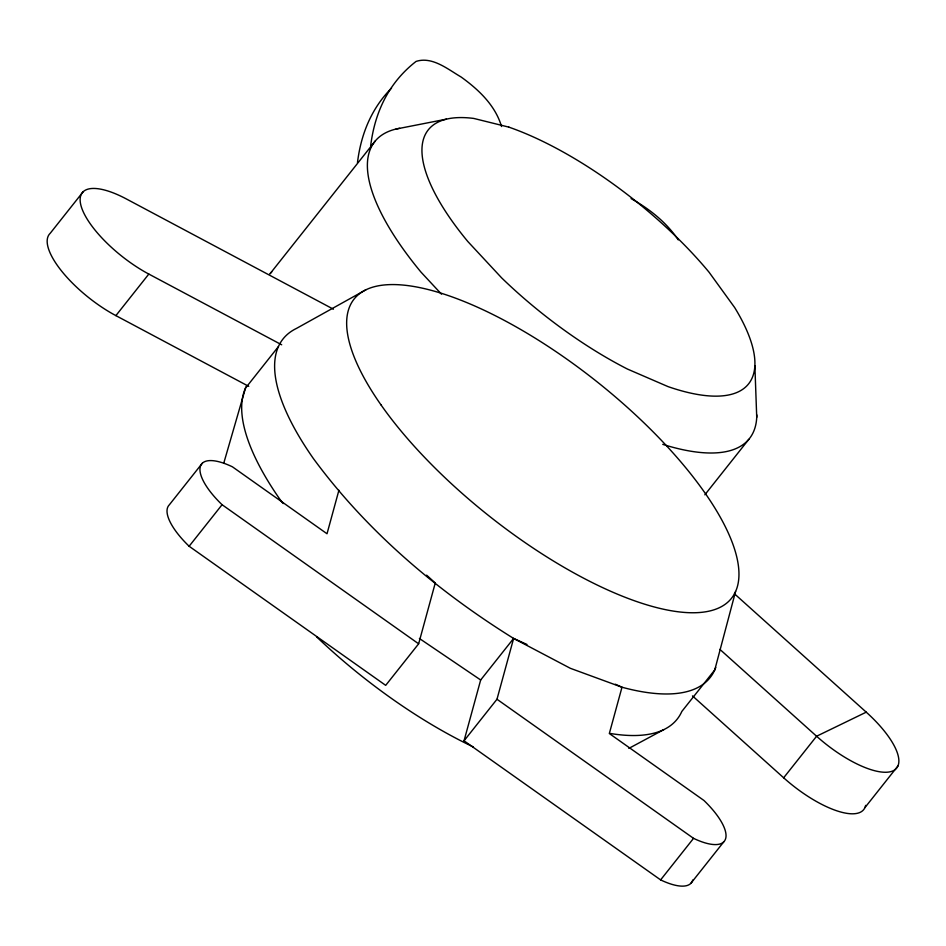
<?xml version="1.0" encoding="UTF-8"?>
<svg xmlns="http://www.w3.org/2000/svg" width="946" height="946" viewBox="0 0 946 946"><rect width="100%" height="100%" fill="white"/><g stroke="black" fill="none" stroke-linecap="round" stroke-linejoin="round"><path stroke-width="1.42" d="M735.574 591.498L714.774 669.91L681.83 711.451A272.519 97.438 38.4 0 1 610.43 733.493M338.916 490.253L327.02 533.757L232.432 466.827A55.826 19.961 38.4 0 0 200.304 466.697A55.826 19.961 38.4 0 0 222.074 504.715L418.64 643.812L385.696 685.353L189.129 546.256A55.826 19.961 38.4 0 1 169.287 504.88L202.219 463.327M418.64 643.812L435.266 582.996L426.611 575.156M692.732 880.017A55.826 19.961 38.4 0 1 660.615 879.898L464.037 740.801L480.674 679.985L513.619 638.444L526.993 644.463M464.037 740.801L496.981 699.248L513.619 638.444C437.064 590.801 367.107 531.475 313.445 458.633A272.519 97.438 38.4 0 1 296.417 328.451L365.913 289.795M223.717 463.339L245.475 388.167L278.408 346.614M83.153 191.742L50.209 233.295A70.536 25.223 38.4 0 0 115.885 315.621L248.739 386.346M115.885 315.621L148.818 274.068L281.683 344.793M375.361 140.895L269.953 273.855A239.042 85.471 38.4 0 1 271.727 271.928M189.129 546.256L222.074 504.715M704.829 494.817L748.83 439.322M660.615 879.898L693.548 838.345A55.826 19.961 38.4 0 0 725.677 838.475A55.826 19.961 38.4 0 0 703.919 800.458L609.33 733.528L621.995 687.234A272.519 97.438 38.4 0 0 715.755 667.474M690.817 883.398L723.761 841.845M692.484 695.889L783.655 777.789L816.599 736.236L866.24 712.161A70.536 25.223 38.4 0 1 893.225 770.742A70.536 25.223 38.4 0 1 816.599 736.236L719.93 649.405M864.951 807.588L897.884 766.035M628.842 748.404L663.832 729.614M395.984 129.058L446.417 119.161M615.302 684.218L621.995 687.234L570.32 668.29L513.619 638.444M333.418 309.188L126.315 198.932A70.536 25.223 38.4 0 0 81.238 206.512A70.536 25.223 38.4 0 0 148.818 274.068M631.088 198.601C649.37 208.841 666.516 222.381 678.258 239.906M480.674 679.985L419.397 638.479M496.981 699.248L693.548 838.345M734.415 593.757L866.24 712.161M441.498 294.171L420.994 272.117A239.042 85.471 38.4 0 1 399.685 128.289M283.232 503.568L280.501 500.186A272.519 97.438 38.4 0 1 246.74 385.59M501.534 126.516C495.302 105.29 478.57 89.586 461.092 76.993C447.884 69.306 432.192 56.11 416.063 61.431A877.853 313.883 38.4 0 0 370.643 146.051M754.873 365.641L756.729 417.316M756.788 414.88A239.042 85.471 38.4 0 1 662.744 444.348M473.367 746.962A240.804 86.098 38.4 0 1 316.591 636.824M357.47 162.665A877.853 313.883 38.4 0 1 391.526 88.132M865.649 805.365A70.536 25.223 38.4 0 1 783.655 777.789M508.865 127.131L473.733 118.427A204.395 73.079 38.4 0 0 467.797 241.49L501.605 277.84A204.395 73.079 38.4 0 0 627.47 369.07L668.03 386.607A204.395 73.079 38.4 0 0 734.664 307.556L709.086 272.247A204.395 73.079 38.4 0 0 508.865 127.131M380.954 404.817A240.804 86.098 38.4 0 0 719.67 607.545A240.804 86.098 38.4 0 0 527.75 333.642A240.804 86.098 38.4 0 0 380.954 404.817"/></g></svg>
